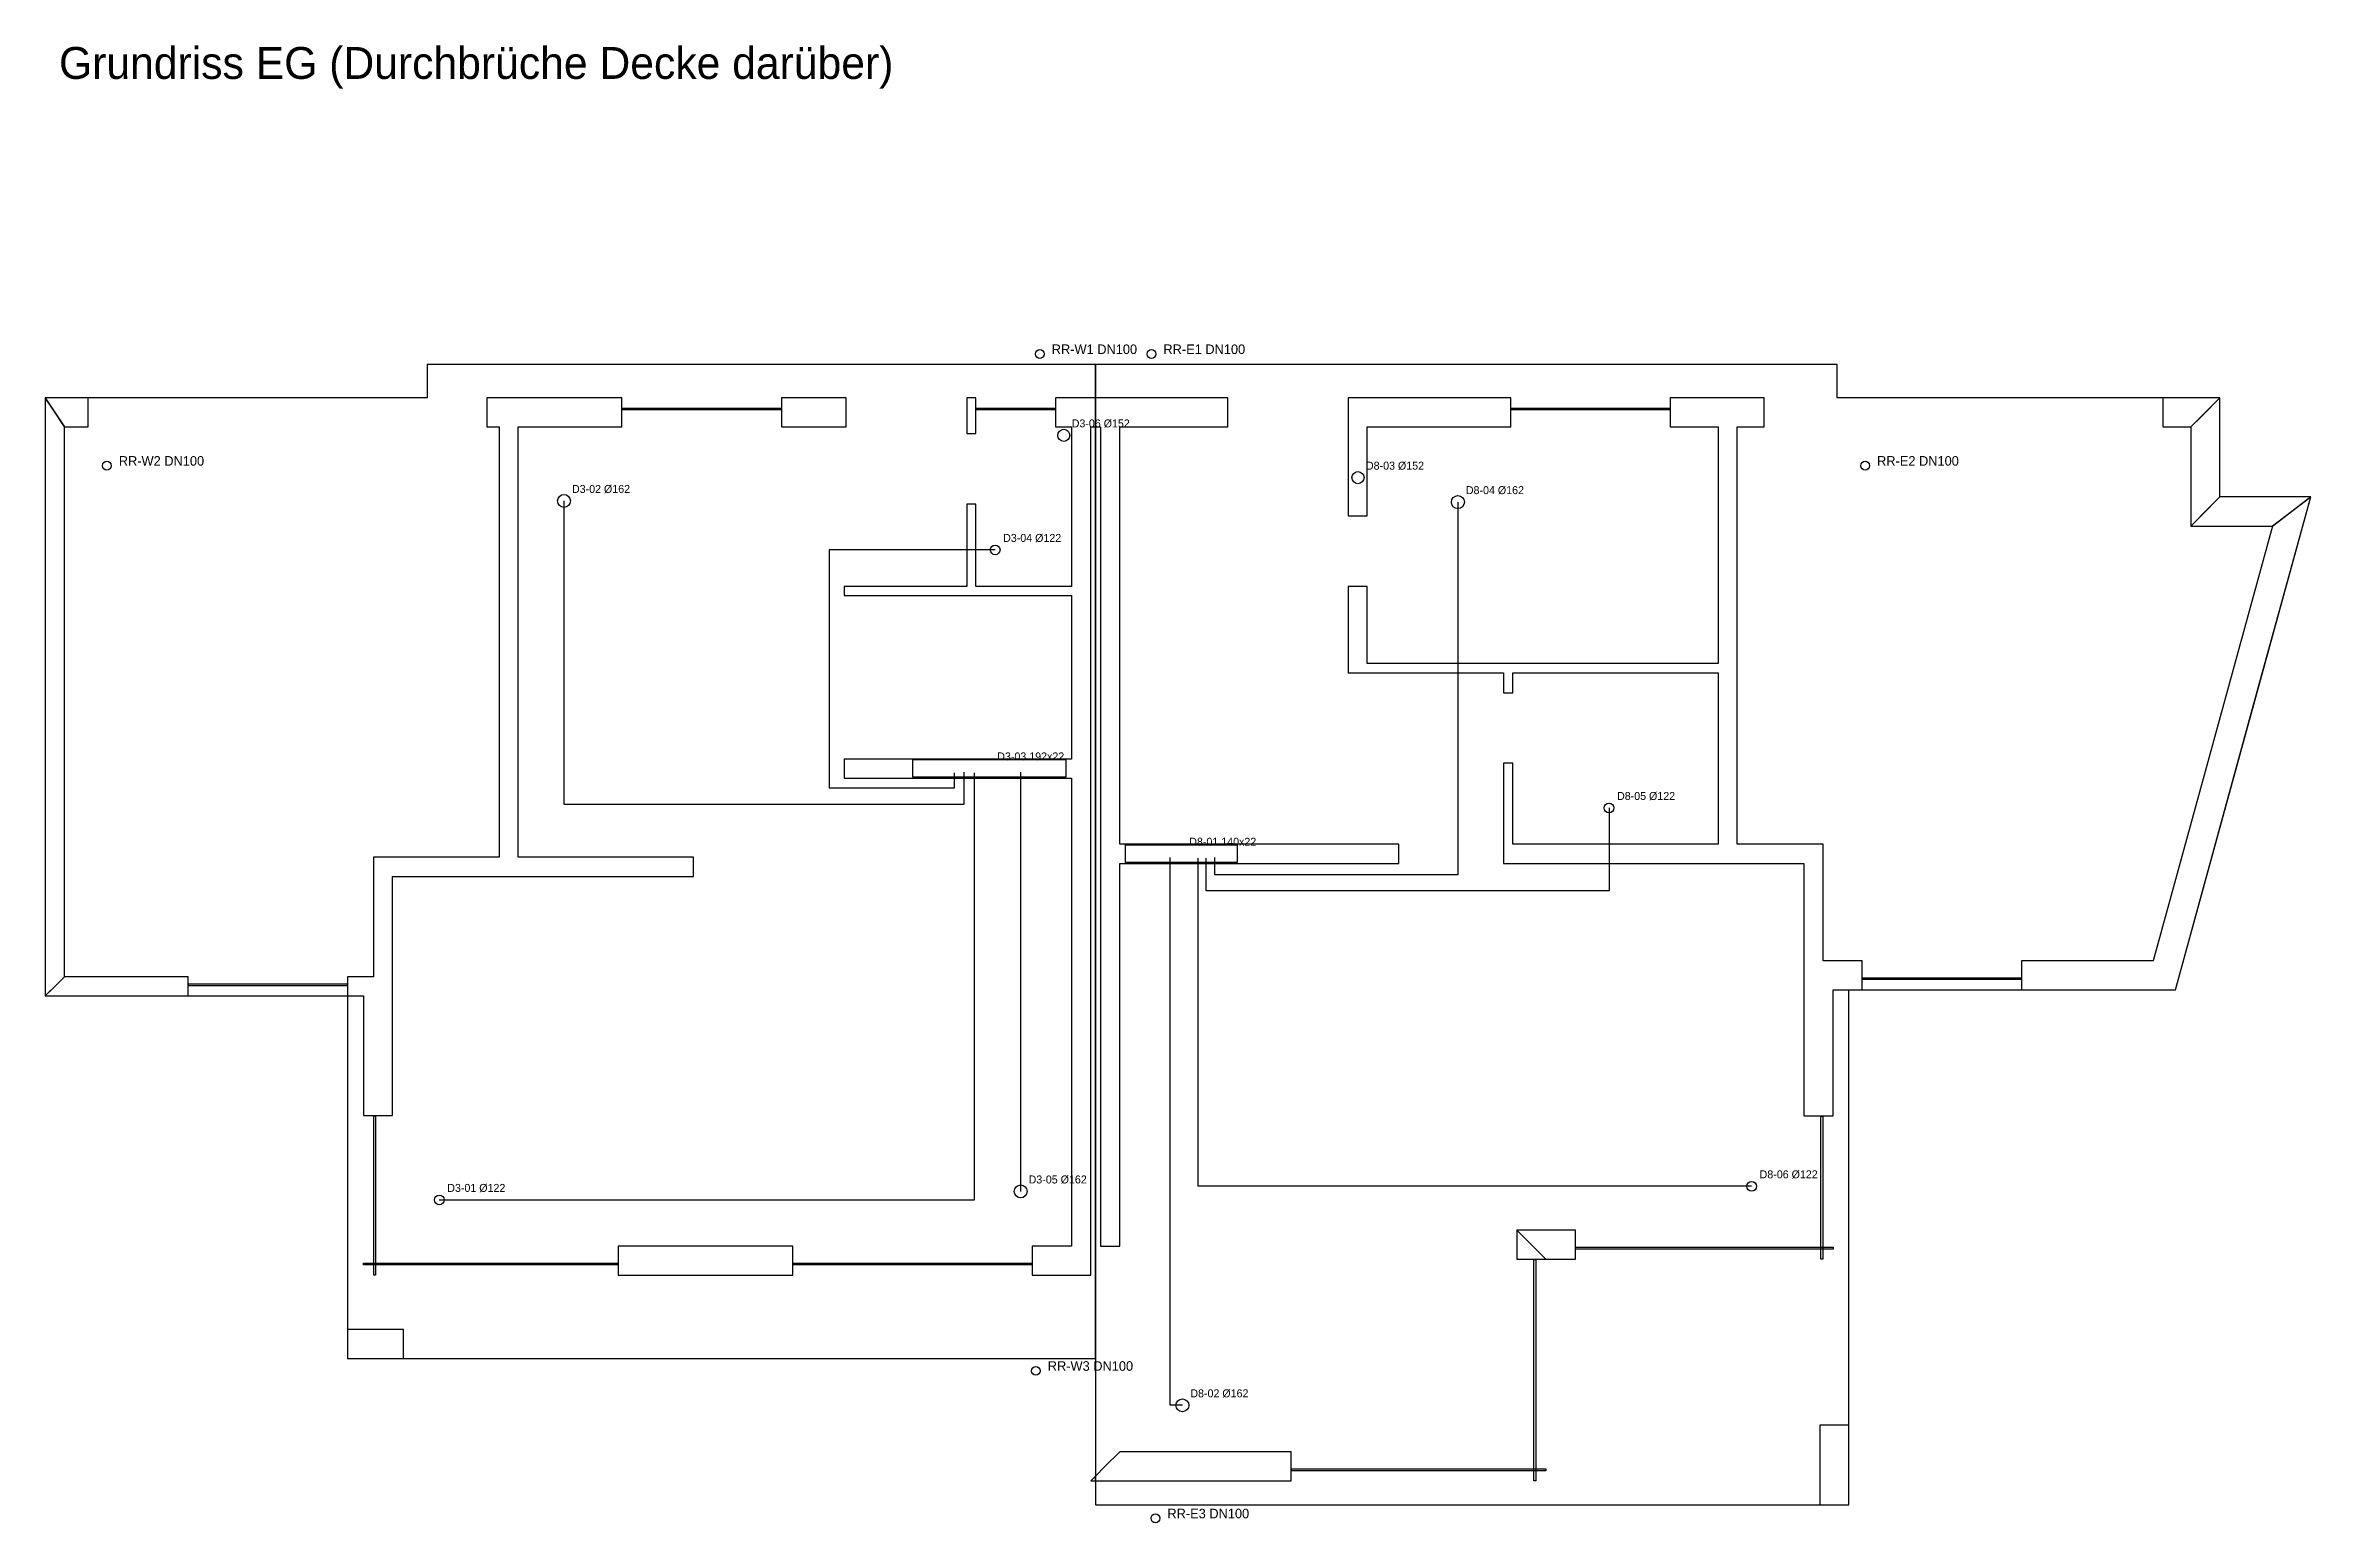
# Model space of a CAD drawing. Header units: metres. Extents: x -13 to 95, y -44 to 4.
# Drawn here: x 26.83 to 55.24, y -14.11 to 4.42 of the extents above; entities that cross this region are included whole.
import ezdxf

# ---------------------------------------------------------------- set-up
doc = ezdxf.new("R2010")
doc.units = ezdxf.units.M
for name, color, linetype in [('DECKENRAND', 1, 'Continuous'), ('DURCHBRUCH', 1, 'Continuous'), ('LUEFTUNG_IN_DECKE', 4, 'Continuous'), ('RW_VORSCHLAG', 150, 'Continuous'), ('SCHACHT', 30, 'Continuous'), ('TEXT', 7, 'Continuous'), ('VERGLASUNG', 5, 'Continuous'), ('WAND', 7, 'Continuous')]:
    doc.layers.add(name, color=color, linetype=linetype)

msp = doc.modelspace()

# ---------------------------------------------------------------- linework, layer by layer
at = {"layer": 'DECKENRAND'}
for points in [[(26.828, 0), (26.828, 0), (26.828, -7.5), (26.828, -7.5), (26.828, -7.5), (30.618, -7.5), (30.618, -7.5), (30.618, -7.5), (30.618, -7.5), (30.618, -7.5), (30.618, -7.5), (30.618, -7.5), (30.618, -7.5), (30.618, -7.5), (30.618, -7.5), (30.618, -7.5), (30.618, -7.5), (30.618, -7.5), (30.618, -7.5), (30.618, -7.5), (30.618, -7.5), (30.618, -7.5), (30.618, -12.046), (30.618, -12.046), (30.618, -12.046), (40, -12.046), (40, -12.046), (40, -12.046), (40, -12.046), (40, -12.046), (40, -12.046), (40, -12.046), (40, 0.419), (40, 0.419), (40, 0.419), (31.618, 0.419), (31.618, 0.419), (31.618, 0.419), (31.618, 0.419), (31.618, 0.419), (31.618, 0.419), (31.618, 0.419), (31.618, 0), (31.618, 0), (31.618, 0), (31.618, 0), (31.618, 0), (31.618, 0), (31.618, 0), (31.618, 0), (31.618, 0), (31.618, 0), (31.618, 0), (31.618, 0), (31.618, 0), (31.618, 0), (31.618, 0), (31.618, 0), (31.618, 0), (26.828, 0), (26.828, 0), (26.828, 0)], [(40, -13.882), (40, -13.882), (49.447, -13.882), (49.447, -13.882), (49.447, -13.882), (49.447, -13.882), (49.447, -7.424), (49.447, -7.424), (49.447, -7.424), (49.447, -7.424), (49.447, -7.424), (49.447, -7.424), (49.447, -7.424), (49.447, -7.424), (49.447, -7.424), (49.447, -7.424), (49.448, -7.424), (49.448, -7.424), (49.448, -7.424), (49.448, -7.424), (49.448, -7.424), (49.448, -7.424), (49.448, -7.424), (53.542, -7.424), (53.542, -7.424), (53.542, -7.424), (53.542, -7.424), (55.238, -1.242), (55.238, -1.242), (55.238, -1.242), (55.238, -1.242), (54.1, -1.242), (54.1, -1.242), (54.1, -1.242), (54.1, -1.242), (54.1, -1.242), (54.1, -1.242), (54.1, -1.242), (54.1, -1.242), (54.1, -1.242), (54.1, -1.242), (54.1, -1.242), (54.1, -1.242), (54.1, -1.242), (54.1, -1.242), (54.1, -1.242), (54.1, -1.242), (54.1, -1.241), (54.1, 0), (54.1, 0), (54.1, 0), (54.1, 0), (49.298, 0), (49.298, 0), (49.298, 0), (49.298, 0), (49.298, 0), (49.298, 0), (49.298, 0), (49.298, 0), (49.298, 0), (49.298, 0), (49.298, 0), (49.298, 0), (49.298, 0), (49.298, 0), (49.298, 0), (49.298, 0), (49.298, 0), (49.298, 0.419), (49.298, 0.419), (49.298, 0.419), (49.298, 0.419), (40, 0.419), (40, 0.419), (40, 0.419), (40, 0.419), (40, 0.419), (40, -13.882), (40, -13.882), (40, -13.882)]]:
    msp.add_lwpolyline(points, close=True, dxfattribs=at)
at = {"layer": 'DURCHBRUCH'}
for points in [[(37.707, -4.536), (39.625, -4.536), (39.625, -4.756), (37.707, -4.756)], [(40.375, -5.606), (41.773, -5.606), (41.773, -5.826), (40.375, -5.826)]]:
    msp.add_lwpolyline(points, close=True, dxfattribs=at)
for centre, radius in [((39.6, -0.47), 0.076), ((43.29, -1), 0.076), ((33.333, -1.292), 0.081), ((44.543, -1.307), 0.081), ((38.74, -1.906), 0.061), ((46.439, -5.142), 0.061), ((39.06, -9.951), 0.081), ((48.227, -9.887), 0.061), ((31.769, -10.057), 0.061), ((41.088, -12.633), 0.081)]:
    msp.add_circle(centre, radius, dxfattribs=at)
at = {"layer": 'LUEFTUNG_IN_DECKE'}
for p, q in [((33.333, -1.292), (33.333, -5.093)), ((44.543, -1.307), (44.543, -5.981)), ((38.74, -1.906), (36.659, -1.906)), ((36.659, -1.906), (36.659, -4.892)), ((38.23, -4.892), (38.23, -4.701)), ((38.35, -5.093), (38.35, -4.692)), ((38.48, -10.057), (38.48, -4.701)), ((39.06, -9.951), (39.06, -4.692)), ((33.333, -5.093), (38.35, -5.093)), ((36.659, -4.892), (38.23, -4.892)), ((46.439, -5.142), (46.439, -6.182)), ((40.935, -12.633), (40.935, -5.762)), ((41.288, -9.887), (41.288, -5.771)), ((41.388, -6.182), (41.388, -5.771)), ((41.497, -5.981), (41.497, -5.762)), ((46.439, -6.182), (41.388, -6.182)), ((44.543, -5.981), (41.497, -5.981)), ((48.227, -9.887), (41.288, -9.887)), ((31.769, -10.057), (38.48, -10.057)), ((41.088, -12.633), (40.935, -12.633))]:
    msp.add_line(p, q, dxfattribs=at)
at = {"layer": 'RW_VORSCHLAG'}
for centre in [(39.3, 0.55), (40.7, 0.55), (27.6, -0.85), (49.65, -0.85), (39.25, -12.2), (40.75, -14.05)]:
    msp.add_circle(centre, 0.055, dxfattribs=at)
at = {"layer": 'SCHACHT'}
for points in [[(37.707, -4.536), (39.625, -4.536), (39.625, -4.756), (37.707, -4.756)], [(40.375, -5.606), (41.773, -5.606), (41.773, -5.826), (40.375, -5.826)]]:
    msp.add_lwpolyline(points, close=True, dxfattribs=at)
at = {"layer": 'VERGLASUNG'}
for p, q in [((34.063, -0.142), (34.063, -0.129)), ((34.063, -0.129), (34.871, -0.129)), ((34.063, -0.151), (34.063, -0.142)), ((35.246, -0.151), (34.063, -0.151)), ((34.871, -0.129), (36.055, -0.129)), ((36.055, -0.151), (35.246, -0.151)), ((36.055, -0.129), (36.055, -0.138)), ((36.055, -0.138), (36.055, -0.151)), ((38.502, -0.142), (38.502, -0.129)), ((38.502, -0.129), (38.904, -0.129)), ((38.502, -0.151), (38.502, -0.142)), ((39.091, -0.151), (38.502, -0.151)), ((38.904, -0.129), (39.493, -0.129)), ((39.493, -0.151), (39.091, -0.151)), ((39.493, -0.129), (39.493, -0.138)), ((39.493, -0.138), (39.493, -0.151)), ((45.212, -0.142), (45.212, -0.129)), ((45.212, -0.129), (46.024, -0.129)), ((45.212, -0.151), (45.212, -0.142)), ((46.391, -0.151), (45.212, -0.151)), ((46.024, -0.129), (47.203, -0.129)), ((47.203, -0.151), (46.391, -0.151)), ((47.203, -0.129), (47.203, -0.138)), ((47.203, -0.138), (47.203, -0.151)), ((28.623, -7.349), (29.431, -7.349)), ((28.623, -7.362), (28.623, -7.349)), ((28.623, -7.371), (28.623, -7.362)), ((29.806, -7.371), (28.623, -7.371)), ((29.431, -7.349), (30.615, -7.349)), ((30.615, -7.371), (29.806, -7.371)), ((30.615, -7.349), (30.615, -7.358)), ((30.615, -7.358), (30.615, -7.371)), ((49.617, -7.273), (50.429, -7.273)), ((49.617, -7.286), (49.617, -7.273)), ((49.617, -7.295), (49.617, -7.286)), ((50.796, -7.295), (49.617, -7.295)), ((50.429, -7.273), (51.608, -7.273)), ((51.608, -7.295), (50.796, -7.295)), ((51.608, -7.273), (51.608, -7.282)), ((51.608, -7.282), (51.608, -7.295)), ((30.948, -10.191), (30.948, -9.004)), ((30.948, -9.004), (30.956, -9.004)), ((30.956, -9.004), (30.97, -9.004)), ((30.97, -9.004), (30.97, -9.815)), ((49.096, -10.071), (49.096, -9.009)), ((49.096, -9.009), (49.105, -9.009)), ((49.105, -9.009), (49.118, -9.009)), ((49.118, -9.009), (49.118, -9.741)), ((30.97, -9.815), (30.97, -11.002)), ((49.118, -9.741), (49.118, -10.802)), ((30.948, -11.002), (30.948, -10.191)), ((49.096, -10.802), (49.096, -10.071)), ((46.02, -10.651), (47.337, -10.651)), ((46.02, -10.664), (46.02, -10.651)), ((46.02, -10.673), (46.02, -10.664)), ((47.931, -10.673), (46.02, -10.673)), ((47.337, -10.651), (49.248, -10.651)), ((49.248, -10.673), (47.931, -10.673)), ((49.248, -10.651), (49.248, -10.66)), ((49.248, -10.66), (49.248, -10.673)), ((30.819, -10.851), (32.113, -10.851)), ((30.819, -10.864), (30.819, -10.851)), ((30.819, -10.873), (30.819, -10.864)), ((32.715, -10.873), (30.819, -10.873)), ((30.961, -11.002), (30.948, -11.002)), ((30.97, -11.002), (30.961, -11.002)), ((32.113, -10.851), (34.01, -10.851)), ((34.01, -10.873), (32.715, -10.873)), ((34.01, -10.851), (34.01, -10.86)), ((34.01, -10.86), (34.01, -10.873)), ((36.208, -10.851), (37.422, -10.851)), ((36.208, -10.864), (36.208, -10.851)), ((36.208, -10.873), (36.208, -10.864)), ((37.986, -10.873), (36.208, -10.873)), ((37.422, -10.851), (39.2, -10.851)), ((39.2, -10.873), (37.986, -10.873)), ((39.2, -10.851), (39.2, -10.86)), ((39.2, -10.86), (39.2, -10.873)), ((45.496, -12.45), (45.496, -10.806)), ((45.496, -10.806), (45.505, -10.806)), ((45.505, -10.806), (45.519, -10.806)), ((45.519, -10.806), (45.519, -11.939)), ((49.109, -10.802), (49.096, -10.802)), ((49.118, -10.802), (49.109, -10.802)), ((45.519, -11.939), (45.519, -13.582)), ((45.496, -13.582), (45.496, -12.45)), ((42.456, -13.431), (43.758, -13.431)), ((42.456, -13.444), (42.456, -13.431)), ((42.456, -13.453), (42.456, -13.444)), ((44.346, -13.453), (42.456, -13.453)), ((43.758, -13.431), (45.648, -13.431)), ((45.648, -13.453), (44.346, -13.453)), ((45.51, -13.582), (45.496, -13.582)), ((45.519, -13.582), (45.51, -13.582)), ((45.648, -13.431), (45.648, -13.44)), ((45.648, -13.44), (45.648, -13.453))]:
    msp.add_line(p, q, dxfattribs=at)
at = {"layer": 'WAND'}
for points in [[(27.364, -0.141), (27.364, 0), (27.035, 0), (26.828, 0), (26.976, -0.224), (27.068, -0.365), (27.25, -0.365), (27.364, -0.365), (27.364, -0.141)], [(27.068, -0.365), (26.921, -0.141), (26.828, 0), (26.828, -4.608), (26.828, -7.5), (26.976, -7.353), (27.068, -7.26), (27.068, -3.024), (27.068, -0.365)], [(32.519, -4.565), (32.519, -5.299), (32.519, -5.76), (32.492, -5.76), (30.944, -5.76), (30.944, -5.907), (30.944, -6), (30.944, -6.774), (30.944, -7.26), (30.837, -7.26), (30.619, -7.26), (30.619, -7.408), (30.619, -7.5), (30.742, -7.5), (30.819, -7.5), (30.819, -8.422), (30.819, -9), (31.043, -9), (31.184, -9), (31.184, -7.931), (31.184, -7.26), (31.184, -6.486), (31.184, -6), (33.41, -6), (34.957, -6), (34.957, -5.853), (34.957, -5.76), (32.759, -5.76), (32.759, -5.026), (32.759, -4.565), (32.759, -1.985), (32.759, -0.365), (33.405, -0.365), (34.059, -0.365), (34.059, -0.141), (34.059, 0), (33.017, 0), (32.364, 0), (32.364, -0.224), (32.364, -0.365), (32.519, -0.365), (32.519, -2.945), (32.519, -4.565)], [(36.059, 0), (36.059, -0.224), (36.059, -0.365), (36.559, -0.365), (36.873, -0.365), (36.873, -0.141), (36.873, 0), (36.373, 0), (36.059, 0)], [(39.697, -0.365), (39.697, -2.364), (38.498, -2.364), (38.498, -1.73), (38.498, -1.332), (38.427, -1.332), (38.383, -1.332), (38.383, -1.966), (38.383, -2.364), (37.947, -2.364), (36.847, -2.364), (36.847, -2.434), (36.847, -2.479), (38.598, -2.479), (39.697, -2.479), (39.697, -4.529), (37.947, -4.529), (36.847, -4.529), (36.847, -4.676), (36.847, -4.769), (38.598, -4.769), (39.697, -4.769), (39.697, -6.676), (39.697, -10.637), (39.487, -10.637), (39.204, -10.637), (39.204, -10.862), (39.204, -11.002), (39.655, -11.002), (39.938, -11.002), (39.938, -10.778), (39.938, -10.637), (39.938, -4.327), (39.938, -0.365), (39.976, -0.365), (40, -0.365), (40, -0.141), (40, 0), (39.962, 0), (39.938, 0), (39.667, 0), (39.498, 0), (39.498, -0.224), (39.498, -0.365), (39.697, -0.365)], [(38.383, 0), (38.383, -0.224), (38.383, -0.365), (38.383, -0.415), (38.383, -0.447), (38.453, -0.447), (38.498, -0.447), (38.498, -0.397), (38.498, -0.365), (38.498, -0.141), (38.498, 0), (38.427, 0), (38.383, 0)], [(40.642, 0), (40, 0), (40, -0.224), (40, -0.365), (40.062, -0.365), (40.062, -6.656), (40.062, -10.637), (40.209, -10.637), (40.303, -10.637), (40.303, -5.837), (42.446, -5.837), (43.803, -5.837), (43.803, -5.69), (43.803, -5.597), (41.659, -5.597), (40.303, -5.597), (40.303, -4.347), (40.303, -0.365), (41.015, -0.365), (41.657, -0.365), (41.657, -0.141), (41.657, 0), (40.642, 0)], [(43.167, 0), (43.167, -0.224), (43.167, -0.365), (43.167, -1.048), (43.167, -1.481), (43.315, -1.481), (43.407, -1.481), (43.407, -0.798), (43.407, -0.365), (44.417, -0.365), (45.207, -0.365), (45.207, -0.141), (45.207, 0), (43.958, 0), (43.167, 0)], [(45.117, -3.697), (45.188, -3.697), (45.232, -3.697), (45.232, -3.544), (45.232, -3.447), (46.102, -3.447), (47.807, -3.447), (47.807, -3.716), (47.807, -5.597), (46.23, -5.597), (45.232, -5.597), (45.232, -5.068), (45.232, -4.582), (45.162, -4.582), (45.117, -4.582), (45.117, -5.351), (45.117, -5.837), (45.188, -5.837), (45.232, -5.837), (46.809, -5.837), (47.807, -5.837), (48.466, -5.837), (48.883, -5.837), (48.883, -6.809), (48.883, -7.424), (48.883, -8.392), (48.883, -9.005), (49.106, -9.005), (49.248, -9.005), (49.248, -8.037), (49.248, -7.424), (49.33, -7.424), (49.612, -7.424), (49.612, -7.2), (49.612, -7.059), (49.312, -7.059), (49.123, -7.059), (49.123, -6.164), (49.123, -5.597), (48.464, -5.597), (48.047, -5.597), (48.047, -2.393), (48.047, -0.365), (48.385, -0.365), (48.385, -0.141), (48.385, 0), (47.664, 0), (47.207, 0), (47.207, -0.224), (47.207, -0.365), (47.807, -0.365), (47.807, -3.332), (45.113, -3.332), (43.407, -3.332), (43.407, -2.785), (43.407, -2.366), (43.261, -2.366), (43.167, -2.366), (43.167, -3.028), (43.167, -3.447), (43.315, -3.447), (43.407, -3.447), (45.117, -3.447), (45.117, -3.6), (45.117, -3.697)], [(53.735, -0.365), (53.958, -0.141), (54.1, 0), (53.662, 0), (53.385, 0), (53.385, -0.224), (53.385, -0.365), (53.599, -0.365), (53.735, -0.365)], [(53.735, -1.125), (53.735, -1.607), (53.958, -1.383), (54.1, -1.242), (54.1, -0.481), (54.1, 0), (53.876, -0.224), (53.735, -0.365), (53.735, -1.125)], [(54.945, -1.465), (54.759, -1.607), (53.843, -4.946), (53.263, -7.059), (52.252, -7.059), (51.612, -7.059), (51.612, -7.282), (51.612, -7.424), (52.794, -7.424), (53.542, -7.424), (54.58, -3.638), (55.238, -1.242), (54.945, -1.465)], [(54.1, -1.242), (53.876, -1.465), (53.735, -1.607), (54.362, -1.607), (54.759, -1.607), (55.052, -1.383), (55.238, -1.242), (54.541, -1.242), (54.1, -1.242)], [(27.068, -7.26), (26.921, -7.408), (26.828, -7.5), (27.928, -7.5), (28.619, -7.5), (28.619, -7.353), (28.619, -7.26), (27.666, -7.26), (27.068, -7.26)], [(45.282, -10.437), (45.282, -10.661), (45.282, -10.802), (45.506, -10.802), (45.648, -10.802), (45.424, -10.579), (45.282, -10.437)], [(46.017, -10.437), (45.567, -10.437), (45.282, -10.437), (45.506, -10.661), (45.648, -10.802), (45.873, -10.802), (46.017, -10.802), (46.017, -10.579), (46.017, -10.437)], [(34.014, -10.637), (34.014, -10.862), (34.014, -11.002), (35.359, -11.002), (36.204, -11.002), (36.204, -10.778), (36.204, -10.637), (34.858, -10.637), (34.014, -10.637)], [(30.889, -11.681), (30.619, -11.681), (30.619, -11.905), (30.619, -12.046), (31.049, -12.046), (31.319, -12.046), (31.319, -11.821), (31.319, -11.681), (30.889, -11.681)], [(49.447, -12.882), (49.224, -12.882), (49.082, -12.882), (49.082, -13.495), (49.082, -13.882), (49.306, -13.882), (49.447, -13.882), (49.447, -13.27), (49.447, -12.882)], [(41.136, -13.217), (40.303, -13.217), (40.117, -13.402), (40, -13.52), (40, -13.558), (40, -13.582), (41.502, -13.582), (42.453, -13.582), (42.453, -13.359), (42.453, -13.217), (41.136, -13.217)], [(40, -13.52), (39.962, -13.558), (39.938, -13.582), (39.976, -13.582), (40, -13.582), (40, -13.544), (40, -13.52)]]:
    msp.add_lwpolyline(points, close=True, dxfattribs=at)

# ---------------------------------------------------------------- texts
at = {"layer": 'DURCHBRUCH'}
for s, p in [('D3-06 Ø152', (39.7, -0.37)), ('D8-03 Ø152', (43.39, -0.9)), ('D3-02 Ø162', (33.433, -1.192)), ('D8-04 Ø162', (44.643, -1.207)), ('D3-04 Ø122', (38.84, -1.806)), ('D3-03 192x22', (38.766, -4.546)), ('D8-05 Ø122', (46.539, -5.042)), ('D8-01 140x22', (41.174, -5.616)), ('D3-01 Ø122', (31.869, -9.957)), ('D3-05 Ø162', (39.16, -9.851)), ('D8-06 Ø122', (48.327, -9.787)), ('D8-02 Ø162', (41.188, -12.533))]:
    msp.add_text(s, height=0.1, dxfattribs=at).set_placement(p)
at = {"layer": 'RW_VORSCHLAG'}
for s, p in [('RR-W1 DN100', (39.45, 0.55)), ('RR-E1 DN100', (40.85, 0.55)), ('RR-W2 DN100', (27.75, -0.85)), ('RR-E2 DN100', (49.8, -0.85)), ('RR-W3 DN100', (39.4, -12.2)), ('RR-E3 DN100', (40.9, -14.05))]:
    msp.add_text(s, height=0.12, dxfattribs=at).set_placement(p)
at = {"layer": 'TEXT'}
msp.add_text('Grundriss EG (Durchbrüche Decke darüber)', height=0.4, dxfattribs=at).set_placement((27, 4))

doc.saveas('drawing.dxf')
